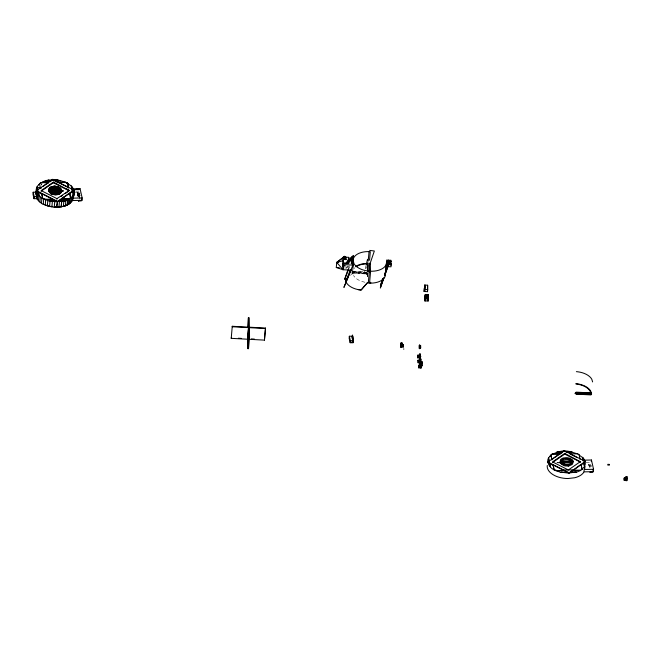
<?xml version="1.0" encoding="UTF-8"?>
<svg xmlns="http://www.w3.org/2000/svg" width="660" height="660" viewBox="0 0 660 660"><rect width="100%" height="100%" fill="white"/><g stroke="black" fill="none" stroke-linecap="round" stroke-linejoin="round"><path stroke-width="0.49" stroke-dasharray="3.3 2.47" d="M352.11 271.186L352.06 272.803L368.148 273.661M368.189 273.149L352.11 272.291L352.96 274.247M79.282 192.918L77.352 192.959L77.566 197.216M352.06 272.803L352.11 272.291M352.745 271.227L352.729 271.59M350.559 275.302L352.77 272.695M353.909 273.265L353.95 272.753M367.57 276.796L367.57 273.488L352.135 272.654M590.675 464.236L588.736 464.277L588.522 466.661L591.434 466.603M366.498 272.654L366.308 274.56L366.952 272.679M366.11 265.262L363.974 274.18L364.592 272.341M80.091 198.569L78.944 193.825L80.256 192.901L77.138 195.335L78.284 194.205L78.944 197.06C77.063 195.096 78.812 191.969 80.041 195.277L77.138 195.335L78.284 194.114L77.352 192.959L75.347 192.753M590.494 465.448C587.788 466.447 592.614 462.652 591.137 468.171M365.83 268.653L366.44 266.813M348.2 269.008L350.13 263.348M348.777 268.851L349.528 266.937M344.446 267.952L346.483 268.059L347.49 266.326M346.483 268.059L347.952 266.772M79.736 196.804L79.076 193.949L80.041 195.277L78.449 194.411L77.138 195.335L78.812 194.436M75.743 191.152L78.812 191.087M586.105 462.495L590.197 462.412M346.756 266.516L348.571 266.615M353.735 271.276L364.584 271.854M352.102 271.557L366.168 272.308M351.862 271.689L367.504 272.53M352.052 272.068L366.127 272.819M352.721 273.199L367.521 273.999M75.314 192.621L79.266 192.844M78.21 196.705L77.352 192.959L78.895 193.809L79.827 198.47M78.309 194.023L77.352 192.959L78.796 193.784L79.489 196.606M79.093 197.224L78.358 193.941L77.352 192.959L78.631 193.792L79.274 196.597M78.449 194.411L77.138 195.335L78.548 194.444L79.703 199.147M77.352 192.959L78.532 193.825L79.291 197.274M78.953 194.362L80.041 195.277L79.109 194.123L79.538 195.938L79.109 194.032M79.084 194.213L80.041 195.277L79.027 194.296L79.431 196.193M79.093 193.99L79.563 194.618M78.862 194.419L79.324 196.276M78.647 194.461L79.118 196.333M78.284 194.114L78.936 196.886M589.677 465.523L590.098 467.395M588.736 464.277L589.619 468.146M78.433 193.875L79.612 199.13M367.57 273.488L367.628 277.216M364.906 282.241A16.162 9.389 5.1 0 1 353.488 275.418M354.115 268.537A16.162 9.389 5.1 0 1 355.08 267.556M41.976 183.629L41.448 185.13L41.984 183.62M78.144 193.388L78.895 193.809L78.144 193.388"/><path stroke-width="0.99" d="M50.812 189.725L48.881 189.799L49.013 190.484L60.283 190.311L60.192 191.532L48.922 191.507C47.8 187.968 51.859 185.947 54.879 186.318M369.542 260.238L370.31 251.683L367.579 251.592A16.797 9.752 5.1 0 0 353.108 259.9L353.95 263.579A16.797 9.752 5.1 0 0 367.892 271.012L372.083 271.235A16.797 9.752 5.1 0 0 386.562 262.919L386.537 261.938L385.25 276.045A16.797 9.752 5.1 0 1 371.027 283.148L370.177 283.14L370.169 282.332M385.489 274.593L385.473 273.859M561.421 462.082C561.008 459.236 564.3 458.106 566.593 458.378A5.098 2.962 5.1 0 1 569.044 458.898L570.339 459.401A2.648 1.534 5.1 0 1 572.336 460.111A6.353 3.688 5.1 0 0 570.933 458.906L569.646 458.287A6.344 3.679 5.1 0 0 567.377 457.735L563.541 457.924A6.394 3.712 5.1 0 0 561.709 458.7L561.239 459.055A6.344 3.679 5.1 0 0 560.373 460.3L560.307 462.825L571.585 462.66L571.676 461.637L560.398 461.81M571.676 461.637L570.52 463.468A5.098 2.962 5.1 0 1 568.466 464.219L566.593 464.318A5.098 2.962 5.1 0 1 564.152 463.807M345.097 256.872L344.586 256.303L336.74 262.408L343.002 269.726L343.332 257.07L348.777 257.359L348.876 263.208L343.431 262.919L343.126 266.326L343.035 260.7L336.74 262.408L336.286 267.514L343.002 269.726L352.786 270.253M385.522 273.347L384.862 272.943M592.614 381.925L591.789 379.228A16.797 9.752 5.1 0 0 577.855 371.803L576.378 371.662M37.736 199.006C34.213 196.779 42.273 204.839 43.255 204.237C50.663 207.743 59.656 208.329 67.254 205.078C74.002 202.298 76.279 191.375 71.272 185.963L65.703 182.243L58.039 182.358L68.64 187.671L67.79 183.323L66.553 182.622L62.7 182.284M73.697 194.419L73.73 189.973L73.549 192.011M585.065 466.348L584.711 468.385M33.181 192.233L34.196 196.655L37.026 196.597L36.061 192.175L33.181 192.233L33 194.279L34.015 198.693L36.844 198.635L37.488 193.446L36.316 190.047L37.158 186.425L37.917 189.989L36.481 190.987L36.077 193.809M53.938 187.077L53.889 188.092L53.971 187.069L53.864 188.092L51.1 188.991L51.282 187.902C53.675 185.188 66.487 190.022 57.865 189.354M69.193 190.476L53.402 182.086L41.159 190.575L56.95 198.643L69.193 190.517L66.544 188.81M36.316 194.989L36.564 191.441L36.259 194.84M353.323 258.629L353.512 255.915L352.704 255.808M427.696 289.633L424.347 289.451L424.702 285.07L427.63 285.227L427.696 289.633L427.515 291.671L424.165 291.497L424.553 287.116L424.165 291.497L425.147 286.753M73.359 196.911L73.969 191.367L73.59 193.809M424.347 289.451L424.702 285.07L425.089 287.141M54.566 192.935L51.48 192.802L55.209 193L51.48 192.802L51.026 193.875L52.066 194.106L52.156 193.091C57.354 196.465 68.978 187.844 54.937 189.667L61.396 189.569C62.593 195.269 54.203 195.855 50.779 193.487C46.035 187.869 52.462 195.104 55.209 193C56.496 193.529 59.012 191.722 59.169 192.596L60.217 190.839M61.215 206.852L61.702 201.407L54.73 201.679L54.252 207.133L61.215 206.852L61.652 201.415L65.851 200.722L69.25 199.147L71.99 196.944L73.573 194.089L73.326 197.06M61.479 189.964L55.209 190.039L61.479 189.964L61.38 190.946L63.352 190.921L61.388 190.979L61.479 189.964L55.201 190.014L61.471 189.907L61.306 190.591M56.892 199.328L56.95 198.643M68.607 188.009L67.79 183.323L68.062 185.221M73.013 190.633L73.186 188.595L71.272 185.963L71.965 189.841M34.015 198.693L34.196 196.655M36.011 193.454L36.366 188.669M36.63 188.232L36.226 192.769L36.795 187.407M37.158 186.425L41.011 182.606L48.724 182.16M36.679 196.606L36.902 198.635L36.646 198.289M36.795 196.218L37.1 192.819M37.282 195.269L36.737 197.876L37.488 193.446L39.08 195.508L38.321 191.928L36.481 190.987M37.884 190.336L37.942 189.651L52.808 179.322L73.837 190.08L72.394 191.408L72.534 192.58L72.394 191.408M37.438 199.609L37.917 194.155M44.575 199.163L49.582 201.226L55.613 201.135L52.247 199.056C47.619 199.427 42.306 199.873 39.056 195.847L38.321 191.928M38.923 184.503L40.887 182.671M38.528 200.896L39.014 195.451M48.658 182.837L41.011 182.606M40.582 187.819L40.508 188.512L38.808 187.646M39.88 202.108L40.334 197.002M43.255 204.237L43.742 198.792L42.702 198.561L41.728 193.677L52.247 199.056M41.464 203.23L41.918 198.124M42.702 198.561L41.728 193.677M40.978 182.944L45.309 180.766L48.592 180.007M45.68 200.013L45.218 205.12L47.099 205.375M47.792 200.755L47.338 205.862L49.236 205.978M48.79 190.905L48.98 188.966M48.922 191.507L48.881 189.799M48.79 190.443L49.178 188.529M49.467 188.117L49.376 189.139L49.855 187.729M49.219 190.88L50.63 191.639L50.539 192.662L49.277 192.019L49.277 190.963M49.384 192.283L49.764 191.243M49.673 192.266L49.615 191.169M49.764 192.712L49.648 191.268M50.111 190.195L51.282 187.902L51.1 188.991M50.366 188.826L50.275 189.849L50.952 189.098M50.234 193.116L50.325 192.101M50.506 189.511L50.597 188.488M50.779 188.1L50.869 187.077L58.253 186.962L60.934 188.785M50.812 189.206L50.902 188.182M52.536 206.456L49.574 206.448L50.061 201.003L49.615 200.887M50.878 191.474L50.968 190.459M50.779 193.487L51.084 191.788L50.63 191.639M51.133 191.474L51.224 190.451L61.528 190.162L61.339 192.101L61.512 190.699M51.628 188.677L51.719 187.654M45.309 180.766L51.323 180.675L52.808 179.322M52.214 187.448L52.123 188.471L55.448 188.265M52.363 187.399L52.272 188.422L56.983 188.397L58.583 189.082L58.93 187.25M52.66 188.298L52.75 187.275M52.775 187.473L52.981 186.433M41.093 191.26L53.336 182.762L53.402 182.086M53.056 187.432L53.146 186.417L58.253 186.962L50.869 187.077L56.587 187.003M52.66 193.504L52.759 192.489L51.084 191.788M59.45 193.999L59.54 192.976L52.874 193.331L52.783 194.345L51.026 193.875M53.237 188.174L53.328 187.151M51.892 206.877L52.379 201.424L55.638 200.788L57.511 201.745L58.963 200.739L64.969 200.648M53.543 194.535L53.633 193.52L58.261 193.446L58.171 194.469M53.889 188.092L54.475 188.059L54.566 187.044M54.475 188.059L54.92 187.052M54.434 194.683L54.409 193.652L58.261 193.446M54.566 191.425L54.656 190.402M54.829 188.067L55.201 187.052M54.821 191.416L54.912 190.393M55.193 191.408L55.283 190.393M55.118 194.749L55.209 193.726M55.539 191.408L55.63 190.385M55.11 188.075L55.753 188.133L55.993 186.4L53.146 186.417M55.795 191.4L55.885 190.385L61.528 190.253L59.581 190.327M55.762 194.758L55.852 193.735L56.389 193.718L55.91 194.766M57.074 187.374L56.983 188.397L56.38 188.24L56.471 187.225M56.686 187.555L56.776 186.541M56.694 194.725L56.785 193.702M59.078 187.333L57.651 187.564L57.56 188.587L54.524 188.29M57.329 194.642L57.42 193.619M57.445 194.626L57.535 193.603M58.105 188.818L58.196 187.795M58.22 188.875L58.311 187.861M57.511 201.745L56.611 207.207L57.544 201.407L73.837 190.08M59.383 188.009L58.699 188.075L58.6 189.082L58.674 188.059L60.085 187.951L59.276 188.117L59.185 189.139M58.6 193.421L58.691 192.398L60.555 192.324L60.464 193.347M58.839 194.255L58.93 193.24L52.874 193.331M55.638 190.674L59.334 190.616L59.425 189.593M59.507 189.197L59.598 188.182M59.408 192.893L59.499 191.87M59.812 189.28L59.903 188.265M65.703 182.243L57.915 179.99L48.617 180.007M60.109 189.387L60.2 188.364M60.035 192.076L60.472 188.488M59.334 190.616L60.06 190.608L60.151 189.585M57.082 192.901L60.085 192.67L59.994 193.694L60.209 192.58L60.118 193.603M59.433 201.671L58.946 207.116L54.252 207.133M60.844 189.808L60.555 188.356M60.629 189.651L60.72 188.628M60.844 192.959L60.934 191.936M61.141 192.547L61.231 191.524M60.505 206.53L63.376 206.423L63.863 200.97L58.963 200.739L69.729 193.256L70.603 198.206L66.256 198.85M65.398 205.829L63.55 205.953L65.398 205.829L65.851 200.722M67.254 205.078L67.724 199.963L64.647 199.609L67.724 199.963L67.254 205.078L65.546 205.144M70.603 198.206L69.729 193.256M70.348 203.173L70.801 198.066M71.651 192.481L71.808 190.781L72.303 192.068M71.528 202.051L71.99 196.944M72.451 200.83L72.905 195.723M73.301 197.142L73.573 194.089M73.648 195.797L73.92 192.745L73.458 196.548L73.846 193.017M72.584 200.541L81.956 200.351L82.17 197.967L80.05 188.686L72.88 188.826M249.373 339.314L264.445 340.123L265.477 328.548L249.398 327.682L249.546 337.078L248.515 348.653L247.673 348.612L247.525 339.215L231.231 338.341L232.262 326.279L248.556 327.146L247.516 338.728M247.541 327.401L248.399 317.749L249.241 317.798L249.389 327.195L265.477 328.053L265.477 328.548M247.525 339.215L248.564 327.64L232.27 326.766L232.262 326.279M249.142 330.577L249.398 327.682M247.673 348.612L248.713 337.037L248.564 327.64M265.477 328.053L264.445 340.123M343.035 260.477L343.332 257.07C345.229 257.078 345.064 259.619 344.421 258.085M343.002 269.726L343.431 262.919M344.38 258.563L343.126 259.454L346.054 259.611L346.269 257.227L345.015 258.118M348.628 259.066L348.777 257.359M348.826 260.287L348.521 263.695L348.488 261.739M351.491 261.137L351.854 257.053L353.529 257.136L352.786 264.685M352.778 263.95L353.116 260.147M353.042 265.963L353.224 263.926L351.962 263.851L351.037 261.096L351.887 258.753L348.381 262.259M352.877 269.23L353.224 263.926M349.338 336.245L349.156 338.291L350.171 342.713L353.075 342.655L353.257 340.609L352.663 336.179L349.338 336.245L350.353 340.667L350.171 342.713M352.341 338.407L352.638 335M367.364 264.049L367.405 263.381M368.197 261.121L369.047 251.617M369.872 264.025L369.922 263.513L370.046 271.194M369.361 271.144L368.296 283.058L368.923 283.115L369.55 283.123L370.615 271.21M370.177 283.14L370.219 282.257L369.6 282.612M385.498 272.976L384.813 273.454M388.649 263.109L388.525 264.47L388.624 261.442L391.141 261.575L391.017 262.936L390.175 262.894L390.25 261.55M388.459 264.462L388.633 261.731M388.492 266.665L388.608 260.213M390.175 262.894L390.299 261.533M391.05 264.891L391.165 263.53L388.657 263.398M391.19 264.759L391.009 266.797L387.238 266.599L386.999 264.528L391.19 264.759L391.165 263.53M402.064 342.977L402.064 345.13L402.064 342.977L401.016 342.92L400.818 344.545L400.867 347.333L401.701 347.383L401.725 343.843L400.884 343.794L400.892 344.289M400.867 347.333L401.016 342.92M401.825 343.307L401.668 345.081L401.659 344.586M401.701 347.383L401.849 345.122M402.064 345.13L401.041 344.734M403.367 346.978L403.409 344.421L403.367 346.978L401.692 346.888M419.339 357.885L417.664 357.794L417.64 355.987L418.135 355.154L418.151 357.134L420.321 357.25L420.272 358.174L419.347 358.132L419.496 354.032L420.42 354.082L420.321 357.25M417.664 357.794L417.714 355.129M418.135 355.154L419.372 355.393M418.151 357.134L417.747 356.945M419.29 345.84L419.776 345.114L419.719 346.351L420.56 346.401L420.585 348.208L419.339 348.628L419.29 345.84L419.719 346.351M419.818 362.86L420.742 363.223L420.799 362.224L418.621 362.109L418.192 360.104L418.143 362.769L419.925 362.917L419.933 364.906L419.504 362.901L419.455 365.558L421.129 365.648M419.339 348.628L419.364 345.089M418.143 362.769L418.192 360.104M419.71 345.865L419.776 345.114M419.76 348.653L419.818 347.416L419.405 347.878M418.621 362.109L418.217 361.919M425.007 291.538L425.114 285.087M417.64 355.987L419.314 356.07L419.496 354.032M421.443 367.315L419.265 367.199L418.836 365.203L418.786 367.859L421.385 368.099L421.534 364.147L420.61 364.097L420.428 366.143M419.347 358.132L419.372 355.146L420.296 355.443L420.42 354.082M420.56 346.401L420.626 345.65L419.364 345.584M418.786 367.859L418.836 365.203M420.585 348.208L420.626 345.65M419.248 365.219L420.494 365.459M419.785 360.682L419.842 359.997L419.884 362.497L420.808 362.546M420.296 355.195L420.272 358.174M419.265 367.199L418.861 367.01M419.455 365.558L419.529 364.708M420.799 362.224L420.89 359.057L419.974 359.007L419.851 360.368L418.143 360.376M419.826 363.173L419.974 359.007M425.749 296.662L425.626 298.023L425.733 295.688L428.241 295.82L428.117 297.182L427.284 297.14L427.35 295.796M419.925 362.917L421.162 363.157M425.716 298.155L425.758 297.643L428.274 297.775L428.109 301.042L424.76 300.861L424.693 296.464L425.353 294.442L428.224 294.599L428.241 295.82M425.601 300.911L425.708 294.459M420.89 359.057L420.766 360.046M427.63 285.227L427.515 291.671M420.61 364.097L420.461 367.95M421.096 363.47L421.286 361.796L422.202 361.845L422.053 366.069L420.643 365.904M422.111 365.021L421.187 364.972L421.286 361.796M427.284 297.14L427.383 294.55M421.534 364.147L421.41 365.409M427.391 298.246L427.433 297.734L427.457 298.955M422.202 361.845L422.078 362.843M428.224 294.599L428.109 301.042M428.15 299.137L428.274 297.775M549.268 461.654L548.542 457.751L547.759 459.995L547.866 462.313L549.714 463.254C552.09 470.605 548.113 464.541 547.899 461.967L560.117 453.478M566.239 472.065L563.632 470.374C559.028 470.794 553.74 471.091 550.44 467.173L549.714 463.254M550.918 454.954L551.909 459.822L550.918 454.954L552.395 453.931L560.076 453.816L556.685 456.184M560.043 454.154L552.395 453.931M553.121 464.995L554.087 469.887L553.121 464.995L563.632 470.374M560.975 472.543L555.967 470.489M583.209 459.962L582.664 457.289L585.115 461.299L583.778 462.734L584.512 466.315L585.313 464.062L585.23 461.406L564.193 450.648L562.716 451.993L556.702 452.092L562.246 451.06L566.94 451.052L572.055 451.853L566.008 452.281L572.03 452.191L575.941 453.404M552.486 462.577L564.729 454.088L564.787 453.404L580.544 461.818M566.998 472.453L561 472.205L568.491 473.088L576.361 471.966L570.347 472.065L568.895 473.071L567.031 472.114M568.895 473.071L585.23 461.406M570.083 459.393L570.248 460.424A2.648 1.534 5.1 0 1 572.022 460.977M570.347 472.065L572.946 470.58L580.643 470.464L582.021 469.186L581.122 464.574L572.946 470.58M561.511 461.06L572.789 460.886L572.723 463.427A6.353 3.688 5.1 0 1 571.849 464.665L568.837 465.943L565.711 465.993A6.344 3.679 5.1 0 1 563.45 465.432L560.662 463.337A1.46 0.85 5.1 0 0 561.066 463.584L561.115 463.609A3.952 2.293 5.1 0 0 561.932 463.988M577.063 453.907L569.423 453.676M583.778 462.734L584.488 466.653L582.021 469.186M583.357 461.159L582.631 457.627L577.096 453.568M591.294 461.596L591.434 460.004L584.273 460.152M593.563 469.293L584.191 469.483L583.976 471.859L593.348 471.677L593.563 469.293L591.434 460.004M624.195 478.549L624.69 477.724L624.698 479.704L626.876 479.82L626.975 476.652L626.051 476.603L625.87 478.64L624.195 478.549L624.22 480.364L626.818 480.678L626.885 479.993L625.961 479.944L625.928 477.79M624.22 480.364L624.269 477.7M624.69 477.724L625.928 477.964M624.698 479.704L624.294 479.515M625.903 480.629L626.051 476.603M626.975 476.652L626.818 480.678M48.79 190.822L48.881 189.89M59.169 192.596L59.227 192.076L59.128 192.629L59.128 192.151L60.555 192.324M51.191 187.968L50.663 189.354M58.691 188.067L58.583 189.082M73.458 196.548L73.887 192.885M38.808 187.63L40.491 188.504L40.565 187.993M561.437 461.818L563.013 459.995L566.503 459.393A5.107 2.962 5.1 0 1 568.953 459.904L569.992 460.416L569.605 460.202M50.201 189.172L50.127 189.733L52.899 189.692M366.341 264.272L367.529 259.314M382.668 278.57L380.581 285.293L382.907 278.933M385.638 268.975L388.245 260.197M572.773 462.256L573.202 460.886M425.419 298.848L424.76 300.861L425.353 294.442L425.419 298.848L428.29 299.005M347.878 269.948L344.66 279.37L348.406 269.808M369.204 266.079L374.352 250.998L369.658 250.404M383.551 278.602L380.333 288.032L384.062 277.546M384.516 275.781L388.319 264.602M36.391 188.587L36.787 187.465M385.077 274.684L388.129 266.104M385.621 271.499L388.443 263.769M380.597 285.986L383.328 278.495M385.036 273.817L387.775 266.335M367.661 282.389L361.094 290.045L358.182 289.625A16.797 9.752 5.1 0 1 346.318 282.538L345.774 281.317L350.353 269.948M352.646 264.264L353.405 262.366M351.128 269.882L343.918 287.422L352.861 265.188L351.029 260.403M52.363 193.38L52.759 192.489L53.938 192.827M72.839 200.029L72.517 200.681L72.765 200.178M584.331 469.186L584.694 468.468M346.03 263.365L348.802 258.588M49.087 189.552L49.467 188.958M549.813 456.299L548.518 458.089L549.104 460.853M348.043 261.805L351.854 257.053L351.962 263.851M347.927 261.541L351.854 257.053L350.419 258.514M345.774 281.317L345.518 280.211L347.507 277.942M39.501 183.975L40.276 183.1M345.518 280.211L347.68 278.108M549.631 456.472L550.885 455.301M352.027 257.317L353.512 255.915L353.529 257.136M346.83 263.736L348.282 262.383M344.586 256.303L344.528 256.963L344.99 256.435M351.615 263.538L353.075 262.243L351.4 262.16M347.176 263.752L348.719 262.416M343.538 257.351L336.74 262.408L338.613 262.507M70.018 198.305L70.636 197.868M551.661 454.427L552.28 453.997M37.942 189.651L36.514 190.649L57.544 201.407M40.532 188.149L41.563 187.456L40.491 188.488L39.534 183.637M43.147 186.351L48.7 182.498M50.003 181.756L51.307 180.848M60.968 196.499L62.601 195.36M65.043 193.669L68.31 191.4M69.704 193.594L72.361 191.746M560.125 453.478L564.193 450.648M554.647 457.594L556.009 456.654M547.866 462.313L549.302 461.315M553.971 458.073L551.909 459.467M560.719 453.701L562.031 452.793M564.787 453.404L552.544 461.901L568.334 469.969L580.61 461.472M581.089 464.92L583.745 463.072M78.424 200.962L79.282 200.5L78.424 200.962L81.328 200.904M63.649 197.158L65.662 196.086M61.611 198.577L63.624 197.505M552.37 454.27L556.669 452.43L561.685 452.356M580.643 470.464L576.328 472.312M42.487 182.143L46.901 181.574M53.031 201.498L55.638 200.788L50.061 201.003L57.098 201.762M74.085 189.907L80.05 188.686L73.714 189.775M568.714 465.96L568.078 466.042M60.085 187.951L58.946 188.083L59.053 189.148M60.085 192.67L53.815 193.042M54.021 186.334L55.201 186.326M52.148 186.607L55.993 186.4M50.465 189.733L49.5 189.767M59.936 190.319L60.91 190.286M50.061 201.003L54.285 200.813M61.825 190.946L61.388 190.963L62.915 190.938M54.029 189.676L53.675 189.684M52.924 186.442L55.778 186.384L53.625 186.351M54.739 187.044L56.405 187.003M49.013 190.484L61.528 190.162M53.996 193.05L55.654 193.009M55.935 186.4L54.095 186.334M51.224 190.451L61.528 190.253M52.156 193.091L57.692 192.992L56.017 193M72.798 198.157L82.17 197.967M350.353 340.667L353.257 340.609L352.432 338.555M589.809 472.288L592.713 472.23M57.651 187.564L59.45 187.539M60.671 180.526L54.648 180.625L52.775 179.668L55.556 179.734M45.284 181.112L50.292 181.03M54.615 180.964L60.637 180.873M69.284 198.8L61.586 198.916L69.399 198.743L68.912 204.188L69.25 199.147L61.553 199.254M44.542 199.51L52.214 199.394M557.164 462.511L560.307 462.825M563.665 470.035L573.004 469.895M572.971 470.242L580.676 470.126M563.607 470.72L555.934 470.827M49.574 206.448L52.396 206.415M60.423 206.44L63.376 206.423M52.717 187.06L54.384 187.052M52.536 187.069L54.087 187.069M367.364 263.885L366.597 263.876A16.162 9.389 5.1 0 0 356.251 266.656M370.177 282.769L370.936 282.785M58.039 182.358L66.553 182.622M388.575 261.954L390.25 262.045L390.283 260.304M391.141 261.575L391.116 260.353L386.512 260.106L387.164 262.193L388.426 262.259M388.492 262.317L390.167 262.399M386.554 262.309L388.641 262.416M343.076 263.398L346.467 263.579M343.456 264.619L353.24 265.147M336.286 267.514L339.347 267.679M384.887 274.411L385.531 274.082M384.838 274.923L385.473 274.956M425.683 296.2L427.358 296.282M424.693 296.464L427.276 296.645M248.713 337.037L249.546 337.078M400.925 346.096L403.433 346.228M419.397 347.391L420.651 347.457M400.933 346.582L401.767 346.632M238.359 338.233L241.411 338.399M251.369 338.935L254.389 339.091M403.483 349.016L403.895 349.041M419.529 355.839L420.445 355.888M419.974 356.614L420.898 356.664M419.405 357.448L420.329 357.497M419.999 360.814L420.923 360.863M421.311 363.611L422.235 363.66M421.195 365.335L422.12 365.384M576.139 392.139L590.939 392.931M575.512 392.469L591.599 393.327M576.089 392.65L590.89 393.442L590.131 391.223A16.162 9.389 5.1 0 0 576.716 384.079L575.949 384.004M575.47 392.98L591.55 393.838M575.528 393.203L591.607 394.061M574.843 393.31L591.566 394.21M576.155 393.608L590.642 394.383M575.479 393.715L591.558 394.573M576.114 394.119L590.914 394.911M607.81 464.318L609.485 464.409M607.744 465.061L609.419 465.151M626.076 478.409L627 478.459M52.775 179.668L57.915 179.99M60.299 200.722L63.863 200.97M58.732 189.098L59.342 189.172M368.346 282.546L367.711 282.488L361.094 290.045L358.182 289.625M575.949 383.641L576.79 383.716A16.797 9.752 5.1 0 1 590.725 391.141L591.525 393.475M55.753 188.133L56.38 188.24M564.143 463.807L562.98 463.221A3.952 2.293 5.1 0 1 561.206 462.586L560.554 462.115L561.008 462.495M71.998 189.502L73.804 190.426L72.031 189.156M55.465 181.401L58.006 182.696M53.336 182.762L69.127 190.839M570.298 454.13L572.055 455.02M572.929 455.474L574.678 456.365M575.561 456.819L577.31 457.71M564.729 454.088L580.511 462.157M38.297 192.274L41.704 194.015M547.899 461.967L568.928 472.725M553.088 465.333L549.681 463.592M578.218 454.096L579.175 454.641L580 459.335M554.119 469.549L555.126 470.11M42.727 198.223L43.593 198.709M560.868 462.404L563.541 464.409A6.344 3.679 5.1 0 0 565.802 464.97L568.928 464.92L571.939 463.642A6.353 3.688 5.1 0 0 572.814 462.404L572.872 461.274M66.676 182.696L67.757 183.661L67.04 182.902M344.974 258.596L346.054 259.611M66.825 182.779L67.757 183.661M584.1 459.145L584.578 459.921M35.838 192.819L36.028 193.561M36.745 198.058L36.828 198.239M592.928 469.846L593.348 471.677M351.829 336.196L352.844 340.618L352.663 342.664L352.489 341.921M351.244 341.946L351.417 342.688M81.543 198.52L81.956 200.351M36.25 195.665L36.457 196.548M560.233 462.462L560.282 461.307A6.344 3.679 5.1 0 1 561.157 460.078M72.559 192.233L73.095 195.335M581.122 464.574L581.658 467.305M581.625 467.643L581.996 469.524M352.82 340.882L353.042 342.655L352.663 336.179L353.075 342.655M352.25 336.188L352.465 338.951M421.154 362.794L421.187 364.972M420.494 365.359L420.519 367.364M390.332 263.488L390.349 264.709M387.164 262.193L387.238 266.599M369.872 263.653L369.996 271.705M369.286 263.084L369.377 272.052M368.123 271.986L368.033 263.018L367.405 263.01L367.546 272.019M367.471 270.641L367.356 263.522L366.514 263.505A16.797 9.752 5.1 0 0 355.765 266.401M248.399 317.749L248.556 327.146M248.482 346.78L248.515 348.653M231.231 337.854L231.231 338.341M383.419 278.124A16.162 9.389 5.1 0 1 382.462 279.106M547.272 465.44A18.892 10.973 5.1 0 0 549.92 472.213A18.901 10.973 5.1 0 0 568.004 478.533L574.761 477.741A18.925 10.989 5.1 0 0 581.732 474.499L582.92 473.368A18.876 10.964 5.1 0 0 583.836 472.147M571.849 460.696A6.353 3.688 5.1 0 1 572.228 461.126M40.565 187.828L40.499 188.521L40.565 187.828M51.562 191.895L51.546 192.406L51.571 191.895M344.413 265.798L345.221 265.988L344.454 265.716M60.332 201.077L61.677 201.407L60.332 201.077M57.139 179.908L54.896 179.776L57.139 179.908M36.143 194.188L35.887 193.083L36.143 194.188"/></g></svg>
